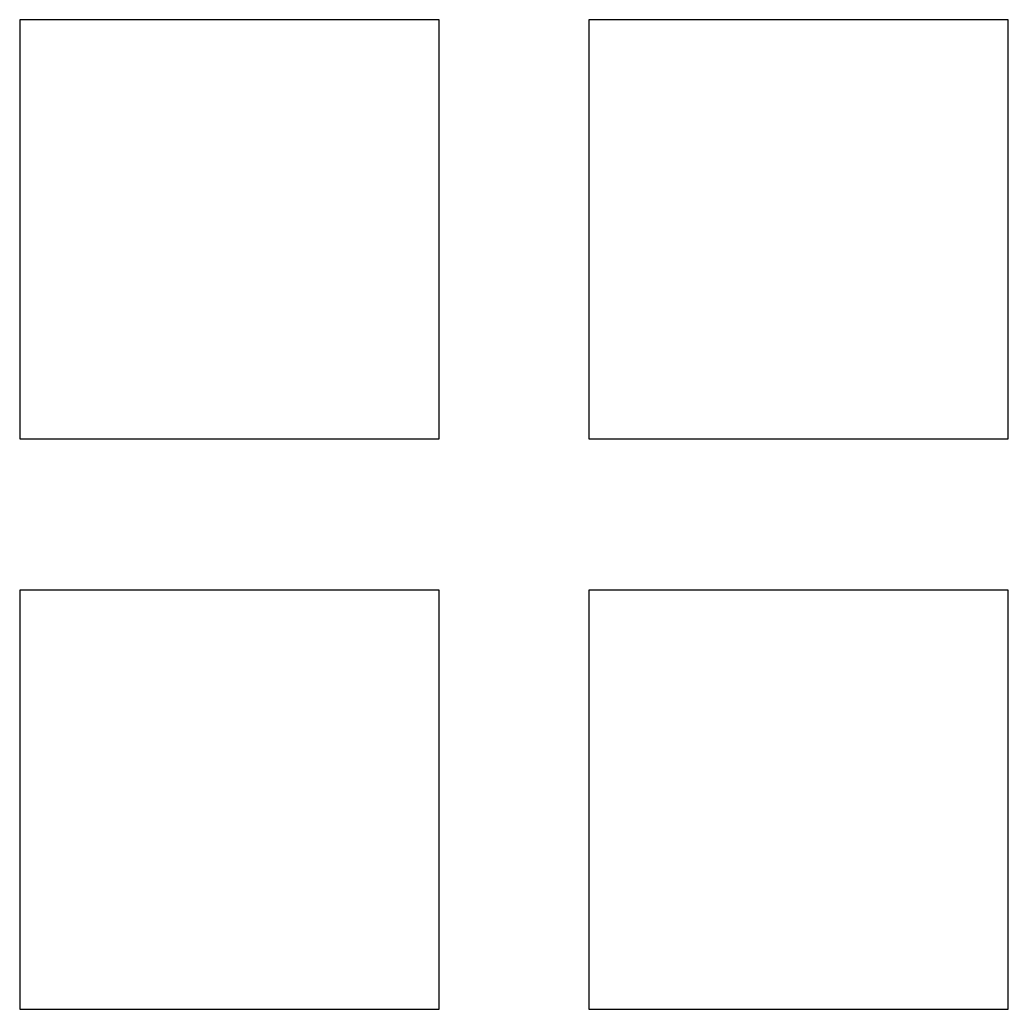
# Model space of a CAD drawing. Header units: millimetres. Extents: x -7 to 26, y -7 to 26.1.
import ezdxf

# ---------------------------------------------------------------- set-up
doc = ezdxf.new("R2010")
doc.units = ezdxf.units.MM

msp = doc.modelspace()

# ---------------------------------------------------------------- linework, layer by layer
for p, q in [((7, 26.05), (-7, 26.05)), ((-7, 26.05), (-7, 12.05)), ((7, 12.05), (7, 26.05)), ((26, 26.05), (12, 26.05)), ((12, 26.05), (12, 12.05)), ((26, 12.05), (26, 26.05)), ((-7, 12.05), (7, 12.05)), ((12, 12.05), (26, 12.05)), ((7, 7), (-7, 7)), ((-7, 7), (-7, -7)), ((7, -7), (7, 7)), ((26, 7), (12, 7)), ((12, 7), (12, -7)), ((26, -7), (26, 7)), ((-7, -7), (7, -7)), ((12, -7), (26, -7))]:
    msp.add_line(p, q)

doc.saveas('drawing.dxf')
